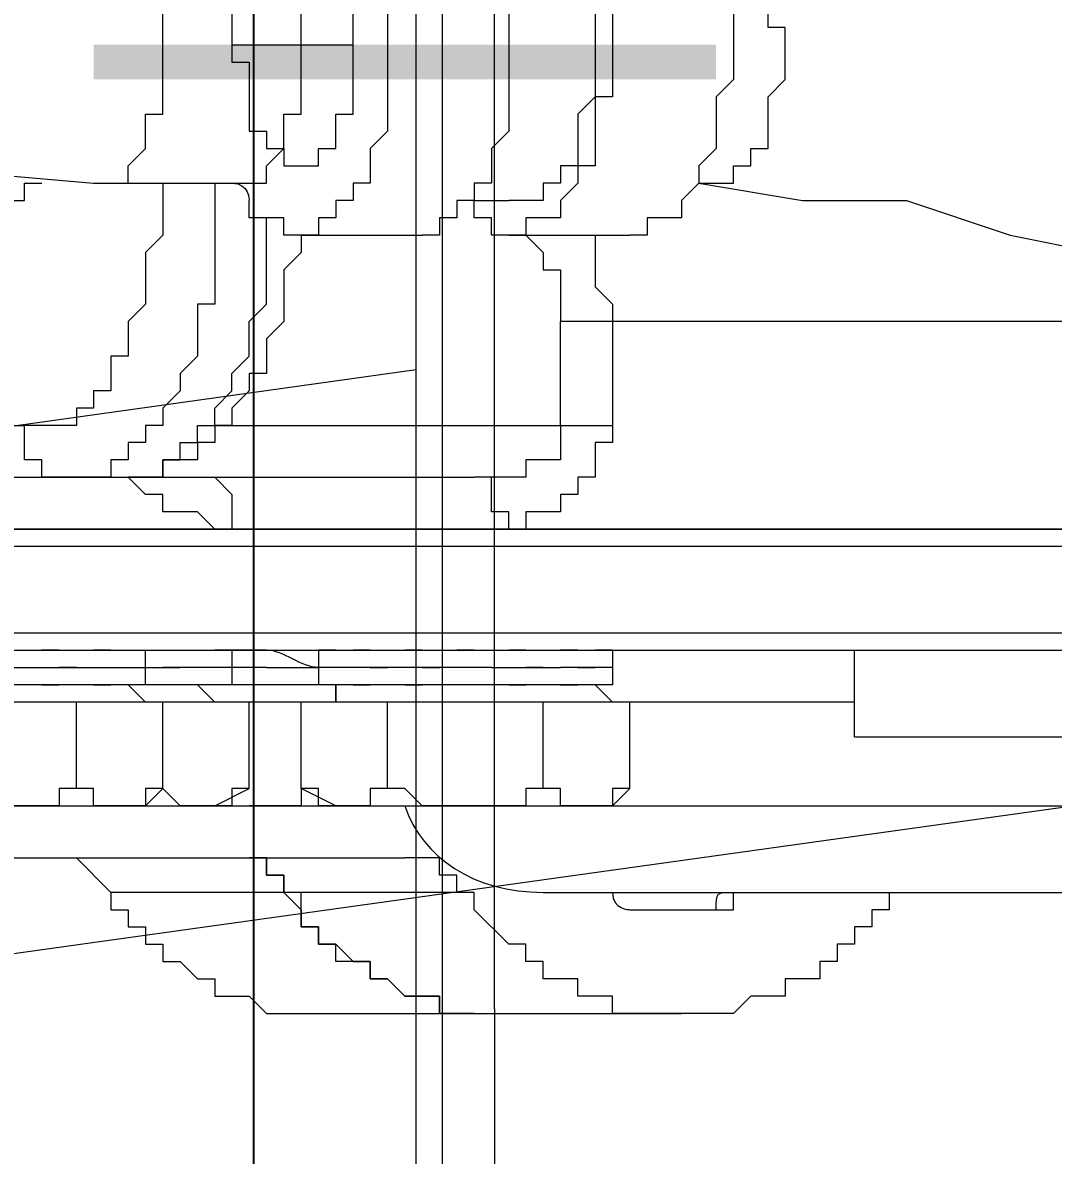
# Model space of a CAD drawing. Header units: millimetres. Extents: x 25083 to 52777, y 24772 to 45779.
# Drawn here: x 38593.67 to 38615.8, y 33515.33 to 33539.65 of the extents above; entities that cross this region are included whole.
import ezdxf

# ---------------------------------------------------------------- set-up
doc = ezdxf.new("R2010")
doc.units = ezdxf.units.MM
doc.layers.add('小车', color=7, linetype='Continuous')
doc.styles.get("Standard").update_dxf_attribs({"font": ''})
doc.styles.get('Standard').set_extended_font_data('SimSun')
doc.dimstyles.new('15', dxfattribs={"dimtxt": 15, "dimasz": 10, "dimexe": 2, "dimexo": 1, "dimgap": 1, "dimtad": 1, "dimdsep": 46, "dimtxsty": 'Standard', "dimcen": 2.5, "dimadec": 0, "dimazin": 0, "dimtfac": 1, "dimtmove": 2, "dimatfit": 3, "dimfxl": 1, "dimtolj": 1, "dimarcsym": 0})
doc.dimstyles.new('ISO-25', dxfattribs={"dimtxt": 2.5, "dimasz": 2.5, "dimexe": 1.25, "dimexo": 0.625, "dimtad": 1, "dimtxsty": 'Standard', "dimcen": 2.5, "dimadec": 0, "dimazin": 0, "dimtfac": 1, "dimtmove": 0, "dimatfit": 3, "dimfxl": 1, "dimarcsym": 0})

# ---------------------------------------------------------------- blocks, each defined once
blk = doc.blocks.new('*D925')
at = {"color": 0, "lineweight": -2}
for p, q in [((29677.862, 34881.662), (29677.862, 32448.293)), ((40733.017, 34757.645), (40733.017, 32448.293)), ((29680.362, 32449.543), (40730.517, 32449.543))]:
    blk.add_line(p, q, dxfattribs=at)
at = {"color": 0}
for points in [[(29680.362, 32449.96), (29680.362, 32449.127), (29677.862, 32449.543)], [(40730.517, 32449.127), (40730.517, 32449.96), (40733.017, 32449.543)]]:
    blk.add_solid(points, dxfattribs=at)
at = {"layer": 'DEFPOINTS', "color": 0}
for p in [(29677.862, 34882.287), (40733.017, 34758.27), (40733.017, 32449.543)]:
    blk.add_point(p, dxfattribs=at)
at = {"color": 0, "insert": (35205.439, 32451.628), "char_height": 2.5, "attachment_point": 5}
blk.add_mtext('11055,15', dxfattribs=at)
blk = doc.blocks.new('zw$D2F4')
h = blk.add_hatch(color=7)
h.dxf.hatch_style = 2
h.paths.add_polyline_path([(359.847, 892.747), (359.847, 895.718), (359.104, 895.718), (359.104, 892.747)])
h = blk.add_hatch(color=7)
h.dxf.hatch_style = 2
h.paths.add_polyline_path([(359.847, 885.32), (359.847, 892.747), (359.104, 892.747), (359.104, 885.32)])
h = blk.add_hatch(color=7)
h.dxf.hatch_style = 2
h.paths.add_polyline_path([(359.847, 882.349), (359.847, 885.32), (359.104, 885.32), (359.104, 883.092), (359.104, 882.349)])
at = {"color": 7, "lineweight": 5}
for points in [[(350.563, 955.507), (350.563, 887.548)], [(360.218, 927.283), (359.847, 920.599), (358.733, 912.8), (357.619, 904.259), (356.876, 895.718)], [(349.449, 817.361), (349.449, 915.771)], [(347.221, 915.029), (347.221, 817.733)], [(349.077, 817.733), (349.077, 915.029)], [(346.849, 914.657), (346.849, 818.104)], [(349.449, 914.657), (349.449, 818.104)], [(351.677, 913.172), (351.677, 897.203)], [(345.735, 884.206), (345.735, 901.288)], [(346.107, 884.577), (346.107, 900.917)], [(343.507, 900.546), (343.507, 884.577)], [(346.478, 897.946), (346.478, 897.203)], [(346.478, 897.946), (346.478, 897.203)], [(356.505, 897.946), (356.505, 897.203), (356.876, 897.203), (356.876, 896.832)], [(342.393, 897.575), (342.393, 889.033)], [(343.878, 896.089), (343.878, 896.461), (343.507, 896.461), (343.507, 897.575)], [(350.563, 896.461), (350.563, 896.832), (350.934, 896.832), (350.934, 897.203), (351.306, 897.203), (351.677, 897.203)], [(356.876, 894.232), (355.762, 894.232), (355.391, 894.604), (354.276, 894.604), (353.905, 894.975), (353.162, 894.975), (353.162, 895.347), (352.42, 895.347), (352.42, 895.718), (352.048, 895.718), (352.048, 896.089), (351.677, 896.089), (351.677, 897.203)], [(346.107, 896.832), (346.107, 896.461)], [(346.849, 896.832), (346.849, 896.461)], [(342.393, 896.461), (342.393, 896.089), (341.65, 895.347)], [(346.478, 896.089), (346.478, 896.461)], [(350.934, 895.347), (350.563, 895.347), (350.563, 896.461)], [(343.507, 894.975), (343.507, 895.718), (343.878, 895.718), (343.878, 896.089)], [(343.878, 896.089), (345.735, 896.089)], [(346.478, 895.718), (346.478, 895.347)], [(346.478, 895.718), (346.478, 895.347)], [(356.876, 895.718), (356.876, 892.747)], [(356.876, 895.718), (356.876, 894.975), (357.247, 894.975), (357.619, 894.604), (358.361, 894.604), (358.361, 894.232), (359.476, 894.232)], [(341.65, 895.347), (341.279, 895.347), (341.279, 894.975), (340.908, 894.975), (340.908, 894.604), (340.536, 894.604), (340.536, 894.232), (340.165, 894.232), (340.165, 893.861), (339.793, 893.49), (339.793, 893.118), (339.422, 893.118), (339.422, 892.376), (339.051, 892.004), (339.051, 890.89)], [(341.65, 887.919), (341.65, 895.347)], [(346.478, 895.347), (346.478, 894.975)], [(351.306, 894.604), (351.306, 894.975), (350.934, 894.975), (350.934, 895.347)], [(359.476, 894.232), (360.59, 894.232), (360.961, 894.604), (361.704, 894.604), (361.704, 894.975), (362.075, 894.975), (362.075, 895.347)], [(343.507, 894.604), (343.507, 894.975)], [(346.107, 894.975), (345.735, 894.604)], [(346.478, 894.975), (346.478, 894.604)], [(349.449, 892.747), (349.449, 893.118), (349.82, 893.49), (349.82, 894.232), (350.192, 894.232), (350.192, 894.604), (350.563, 894.975)], [(355.762, 891.262), (355.391, 891.262), (355.019, 891.633), (353.905, 891.633), (353.534, 892.004), (352.791, 892.004), (352.791, 892.376), (352.42, 892.376), (352.048, 892.747), (351.677, 892.747), (351.677, 893.118), (351.306, 893.118), (351.306, 893.49), (350.934, 893.49), (350.934, 894.232), (350.563, 894.232), (350.563, 894.975)], [(350.563, 894.975), (350.563, 894.232), (350.934, 894.232), (350.934, 893.861), (351.306, 893.861), (351.306, 893.49), (351.677, 893.49), (351.677, 893.118), (352.048, 893.118), (352.42, 892.747), (352.791, 892.747), (353.162, 892.376), (353.905, 892.376), (354.276, 892.004), (356.133, 892.004)], [(343.507, 894.604), (343.878, 894.232)], [(343.878, 894.232), (343.878, 894.604), (343.507, 894.604)], [(346.107, 894.604), (346.478, 894.604)], [(346.478, 894.604), (346.849, 894.604)], [(356.876, 893.118), (354.276, 893.118), (354.276, 893.49), (353.162, 893.49), (352.791, 893.861), (352.42, 893.861), (352.048, 894.232), (351.677, 894.232), (351.677, 894.604), (351.306, 894.604)], [(343.507, 893.49), (343.507, 893.861), (343.878, 894.232)], [(343.878, 894.232), (345.735, 894.232)], [(346.478, 893.861), (346.478, 894.232)], [(346.478, 893.49), (346.478, 893.861)], [(346.478, 893.49), (346.478, 893.861)], [(343.507, 893.118), (343.507, 893.49)], [(346.107, 893.49), (345.735, 893.118)], [(346.478, 893.118), (346.478, 893.49)], [(346.478, 893.118), (346.478, 893.49)], [(343.507, 893.118), (343.878, 892.376)], [(343.878, 892.376), (343.878, 892.747), (343.507, 892.747), (343.507, 893.118)], [(346.107, 892.747), (346.107, 893.118)], [(346.478, 892.747), (346.478, 893.118)], [(346.478, 892.747), (346.478, 893.118)], [(346.478, 892.747), (346.478, 893.118)], [(346.849, 892.747), (346.849, 893.118)], [(350.563, 893.118), (350.192, 892.747), (349.82, 892.747), (349.449, 892.747)], [(351.677, 893.118), (351.677, 884.577)], [(342.393, 892.747), (342.393, 892.004), (342.022, 892.004), (342.022, 891.633), (341.65, 891.633)], [(346.107, 892.376), (346.107, 892.747)], [(346.478, 892.747), (346.107, 892.747)], [(346.478, 892.004), (346.478, 892.747)], [(346.478, 892.004), (346.478, 892.747)], [(346.849, 892.747), (346.478, 892.747)], [(346.849, 892.376), (346.849, 892.747)], [(356.876, 892.747), (356.876, 892.004), (357.247, 892.004), (357.619, 891.633), (358.361, 891.633), (358.361, 891.262), (359.476, 891.262)], [(359.847, 892.747), (359.476, 892.747), (359.476, 892.376), (357.99, 892.376), (357.99, 892.004), (357.619, 892.004), (357.619, 891.633), (357.247, 891.633), (357.247, 891.262)], [(359.476, 891.262), (360.59, 891.262), (360.59, 891.633), (361.332, 891.633), (361.704, 892.004), (362.075, 892.004), (362.075, 892.747)], [(359.847, 892.747), (359.847, 890.148)], [(362.446, 892.747), (359.847, 892.747)], [(342.022, 892.004), (342.393, 892.004), (342.393, 892.376)], [(343.878, 890.89), (343.878, 891.262), (343.507, 891.262), (343.507, 892.376)], [(343.878, 892.376), (345.735, 892.376)], [(346.107, 892.004), (346.107, 892.376)], [(346.849, 892.004), (346.849, 892.376)], [(355.762, 891.262), (355.762, 891.633), (356.133, 891.633), (356.133, 892.376), (356.505, 892.376)], [(341.65, 891.633), (342.022, 891.633), (342.022, 892.004)], [(341.65, 891.633), (341.279, 891.262), (340.908, 891.262), (340.908, 890.89), (340.536, 890.89), (340.536, 890.519), (340.165, 890.148), (340.165, 889.776), (339.793, 889.776), (339.793, 889.405), (339.422, 889.033), (339.422, 888.662), (339.422, 888.291), (339.051, 888.291), (339.051, 886.805)], [(340.536, 890.519), (340.536, 890.89), (340.908, 890.89), (340.908, 891.262), (341.65, 891.262), (341.65, 891.633)], [(343.507, 890.519), (343.878, 891.262)], [(343.507, 890.148), (343.507, 890.89), (343.878, 890.89), (343.878, 891.262)], [(343.878, 891.262), (345.735, 891.262)], [(355.762, 891.262), (355.762, 888.662)], [(363.932, 891.262), (363.932, 890.89), (363.56, 890.89), (363.56, 890.519), (363.189, 890.148), (362.818, 890.148), (362.818, 889.776), (361.704, 889.776), (361.704, 889.405), (357.99, 889.405), (357.619, 889.776), (356.876, 889.776), (356.876, 890.148), (356.505, 890.148), (356.505, 890.519), (356.133, 890.519), (356.133, 890.89), (355.762, 890.89), (355.762, 891.262)], [(357.247, 891.262), (357.247, 890.89), (357.619, 890.89), (357.619, 890.519), (358.361, 890.519), (358.361, 890.148), (358.733, 890.148), (361.332, 890.148), (361.332, 890.519), (362.075, 890.519), (362.075, 890.89), (362.446, 890.89), (362.446, 891.262)], [(339.051, 890.89), (339.051, 883.092)], [(346.478, 890.89), (346.107, 890.89)], [(346.107, 890.519), (346.107, 890.89)], [(346.849, 890.89), (346.478, 890.89)], [(346.478, 890.519), (346.478, 890.89)], [(346.478, 890.519), (346.478, 890.89)], [(346.849, 890.519), (346.849, 890.89)], [(339.422, 889.033), (339.793, 889.405), (339.793, 889.776), (340.165, 889.776), (340.165, 890.519), (340.536, 890.519)], [(346.107, 890.519), (345.735, 890.519)], [(346.478, 890.148), (346.478, 890.519)], [(346.478, 890.148), (346.478, 890.519)], [(343.878, 889.405), (343.878, 889.776), (343.507, 889.776), (343.507, 890.148)], [(346.478, 889.776), (346.478, 890.148)], [(346.478, 889.776), (346.478, 890.148)], [(346.478, 889.776), (346.478, 889.405)], [(343.507, 887.548), (343.507, 888.662), (343.878, 889.033), (343.878, 889.405)], [(343.878, 889.405), (345.735, 889.405)], [(346.478, 889.033), (346.478, 889.405)], [(339.051, 887.919), (339.051, 888.291), (339.422, 888.291), (339.422, 889.033)], [(341.65, 887.919), (342.022, 887.919), (342.022, 888.291), (342.393, 888.291), (342.393, 889.033)], [(343.507, 889.033), (343.507, 843.728)], [(346.478, 888.662), (346.478, 888.291)], [(363.932, 888.662), (363.932, 888.291), (363.56, 888.291), (363.56, 887.919), (363.189, 887.548), (362.818, 887.548), (362.818, 887.177), (362.075, 887.177), (361.704, 886.805), (357.99, 886.805), (357.619, 887.177), (356.876, 887.177), (356.876, 887.548), (356.505, 887.548), (356.505, 887.919), (356.133, 887.919), (356.133, 888.291), (355.762, 888.291), (355.762, 888.662)], [(339.051, 887.548), (339.051, 887.919)], [(339.051, 887.548), (339.051, 887.919)], [(339.051, 883.092), (339.051, 884.577), (339.422, 884.577), (339.422, 885.32), (339.793, 885.32), (339.793, 886.063), (340.165, 886.063), (340.165, 886.434), (340.536, 886.434), (340.536, 886.805), (341.279, 887.548), (341.65, 887.548), (341.65, 887.919)], [(346.107, 887.548), (346.107, 887.919)], [(346.478, 887.177), (346.478, 887.919)], [(346.478, 887.177), (346.478, 887.919)], [(346.849, 887.548), (346.849, 887.919)], [(343.878, 886.063), (343.878, 886.434), (343.507, 886.434), (343.507, 887.548)], [(349.449, 886.805), (349.82, 886.805), (349.82, 887.177), (350.563, 887.177), (350.563, 887.548)], [(351.677, 885.691), (350.934, 885.691), (350.934, 886.434), (350.563, 886.434), (350.563, 887.548)], [(355.762, 886.805), (355.762, 887.177), (356.133, 887.177), (356.133, 887.548), (356.505, 887.548)], [(356.505, 887.548), (356.505, 886.805)], [(346.107, 886.434), (346.107, 886.805)], [(346.849, 886.434), (346.849, 886.805)], [(351.677, 884.577), (351.306, 884.577), (351.306, 884.948), (350.563, 884.948), (350.563, 885.32), (350.192, 885.32), (350.192, 885.691), (349.82, 885.691), (349.82, 886.434), (349.449, 886.434), (349.449, 886.805)], [(355.762, 886.805), (355.762, 884.206)], [(356.505, 885.691), (356.133, 885.691), (356.133, 886.434), (355.762, 886.434), (355.762, 886.805)], [(357.247, 885.691), (356.876, 885.691), (356.876, 886.063), (356.505, 886.063), (356.505, 886.805)], [(346.478, 886.063), (346.478, 886.434)], [(355.762, 886.434), (355.391, 886.063), (355.019, 886.063), (355.019, 885.691), (354.276, 885.691), (353.905, 885.691)], [(341.65, 886.063), (341.65, 846.699)], [(343.507, 884.948), (343.507, 885.691), (343.878, 885.691), (343.878, 886.063)], [(343.878, 886.063), (345.735, 886.063)], [(346.478, 885.32), (346.478, 885.691)], [(346.478, 885.32), (346.478, 885.691)], [(351.677, 885.691), (353.905, 885.691)], [(353.905, 873.436), (353.905, 885.691)], [(356.876, 885.32), (356.505, 885.691)], [(362.075, 885.32), (361.332, 885.32), (361.332, 884.948), (358.733, 884.948), (358.361, 885.32), (357.247, 885.32), (357.247, 885.691)], [(346.478, 884.948), (346.478, 885.32)], [(355.762, 885.32), (355.762, 884.948), (354.648, 884.948), (354.276, 884.577), (353.905, 884.577)], [(362.446, 884.948), (360.961, 884.948), (360.961, 884.577), (358.733, 884.577), (358.733, 884.948), (358.361, 884.948), (357.99, 884.948), (357.247, 884.948), (357.247, 885.32), (356.876, 885.32)], [(343.507, 884.577), (343.507, 884.948)], [(345.735, 879.378), (345.735, 884.948)], [(346.107, 884.948), (345.735, 884.577)], [(346.107, 884.577), (346.107, 884.948)], [(346.478, 884.577), (346.478, 884.948)], [(346.478, 884.577), (346.478, 884.948)], [(346.849, 884.577), (346.849, 884.948)], [(343.507, 884.577), (343.878, 884.206)], [(343.878, 884.206), (343.878, 884.577), (343.507, 884.577)], [(346.478, 884.577), (346.107, 884.577)], [(346.849, 884.577), (346.478, 884.577)], [(353.905, 884.577), (351.677, 884.577)], [(341.279, 884.206), (341.279, 883.092)], [(343.878, 884.206), (345.735, 884.206)], [(356.505, 883.092), (356.133, 883.092), (356.133, 883.834), (355.762, 883.834), (355.762, 884.206)], [(341.65, 883.834), (341.65, 883.463)], [(341.65, 878.635), (341.279, 878.635), (341.279, 879.007), (340.908, 879.007), (340.908, 879.378), (340.536, 879.378), (340.536, 879.749), (340.165, 879.749), (340.165, 880.121), (339.793, 880.121), (339.793, 880.864), (339.422, 880.864), (339.422, 881.235), (339.422, 881.606), (339.051, 881.978), (339.051, 883.092)], [(341.279, 883.092), (341.279, 881.978), (341.65, 881.978)], [(357.247, 882.72), (356.876, 882.72), (356.505, 883.092)], [(356.876, 882.72), (356.505, 880.492), (356.505, 878.264), (355.762, 876.036), (355.391, 874.179), (354.648, 871.951), (353.905, 869.351), (353.534, 866.381), (353.534, 863.41)], [(356.876, 882.72), (356.876, 881.978), (357.247, 881.978), (357.247, 881.606), (357.619, 881.606), (357.619, 881.235), (358.733, 881.235), (359.104, 880.864), (359.476, 880.864)], [(362.075, 882.349), (360.961, 882.349), (360.59, 881.978), (359.104, 881.978), (358.733, 882.349), (357.99, 882.349), (357.619, 882.349), (357.247, 882.72)], [(359.476, 880.864), (360.218, 880.864), (360.218, 881.235), (361.332, 881.235), (361.332, 881.606), (361.704, 881.606), (361.704, 881.978), (362.075, 881.978), (362.075, 882.349)], [(344.993, 879.378), (344.993, 874.179)], [(344.993, 879.378), (346.849, 879.378)]]:
    blk.add_lwpolyline(points, dxfattribs=at)
for points in [[(346.478, 897.203), (346.478, 897.203), (346.478, 897.203), (346.478, 896.832)], [(346.478, 897.203), (346.478, 897.203), (346.478, 896.832), (346.478, 896.832)], [(346.107, 896.832), (346.107, 896.461), (346.107, 896.461), (346.107, 896.461)], [(346.478, 896.832), (346.478, 896.832), (346.478, 896.832), (346.478, 896.832)], [(346.478, 896.832), (346.478, 896.832), (346.478, 896.832), (346.478, 896.832)], [(346.478, 896.832), (346.478, 896.832), (346.478, 896.461), (346.478, 896.461)], [(346.478, 896.832), (346.478, 896.461), (346.478, 896.461), (346.478, 896.089)], [(346.849, 896.461), (346.849, 896.461), (346.849, 896.461), (346.849, 896.832)], [(346.107, 896.089), (346.107, 896.461), (346.107, 896.461), (346.107, 896.461)], [(346.478, 896.461), (346.478, 896.461), (346.478, 896.461), (346.478, 896.089)], [(346.849, 896.461), (346.849, 896.461), (346.849, 896.461), (346.849, 896.089)], [(346.478, 896.089), (346.478, 896.089), (346.478, 895.718), (346.478, 895.718)], [(346.478, 896.089), (346.478, 896.089), (346.478, 895.718), (346.478, 895.718)], [(346.478, 896.089), (346.478, 896.089), (346.478, 896.089), (346.478, 896.089)], [(346.107, 895.718), (346.107, 895.347), (346.107, 895.347), (346.107, 895.347)], [(346.478, 895.718), (346.478, 895.718), (346.478, 895.718), (346.478, 895.718)], [(346.478, 895.718), (346.478, 895.718), (346.478, 895.718), (346.478, 895.718)], [(346.849, 895.347), (346.849, 895.347), (346.849, 895.347), (346.849, 895.718)], [(346.107, 895.347), (346.107, 895.347), (346.107, 895.347), (346.107, 895.347)], [(346.478, 895.347), (346.478, 895.347), (346.478, 894.975), (346.478, 894.975)], [(346.478, 895.347), (346.478, 895.347), (346.478, 895.347), (346.478, 895.347)], [(346.849, 895.347), (346.849, 895.347), (346.849, 895.347), (346.849, 895.347)], [(346.478, 894.975), (346.478, 894.975), (346.478, 894.975), (346.478, 894.975)], [(346.478, 894.975), (346.478, 894.975), (346.478, 894.975), (346.478, 894.975)], [(346.478, 894.975), (346.478, 894.975), (346.478, 894.975), (346.478, 894.975)], [(346.478, 894.975), (346.478, 894.975), (346.478, 894.975), (346.478, 894.604)], [(346.478, 894.604), (346.478, 894.604), (346.478, 894.604), (346.478, 894.604)], [(346.478, 894.604), (346.478, 894.604), (346.478, 894.604), (346.478, 894.604)], [(346.478, 894.604), (346.478, 894.604), (346.478, 894.604), (346.478, 894.604)], [(346.478, 894.604), (346.478, 894.604), (346.478, 894.604), (346.478, 894.604)], [(346.478, 894.604), (346.478, 894.604), (346.478, 894.604), (346.478, 894.604)], [(346.478, 894.604), (346.478, 894.604), (346.478, 894.604), (346.478, 894.604)], [(346.478, 894.604), (346.478, 894.604), (346.478, 894.604), (346.478, 894.604)], [(346.478, 894.604), (346.478, 894.604), (346.478, 894.604), (346.478, 894.604)], [(346.478, 894.604), (346.478, 894.604), (346.478, 894.604), (346.478, 894.604)], [(346.478, 894.604), (346.478, 894.604), (346.478, 894.604), (346.478, 894.604)], [(346.478, 894.604), (346.478, 894.232), (346.478, 894.232), (346.478, 893.861)], [(346.478, 894.604), (346.478, 894.232), (346.478, 894.232), (346.478, 893.861)], [(343.878, 894.232), (343.878, 894.232), (343.878, 894.232), (343.878, 894.232)], [(346.107, 893.861), (346.107, 893.861), (346.107, 893.861), (346.107, 893.861)], [(346.107, 893.49), (346.107, 893.49), (346.107, 893.49), (346.107, 893.861)], [(346.478, 893.861), (346.478, 893.861), (346.478, 893.861), (346.478, 893.861)], [(346.478, 893.861), (346.478, 893.861), (346.478, 893.861), (346.478, 893.861)], [(346.849, 893.861), (346.849, 893.49), (346.849, 893.49), (346.849, 893.49)], [(346.849, 893.861), (346.849, 893.861), (346.849, 893.861), (346.849, 893.861)], [(346.478, 893.49), (346.478, 893.49), (346.478, 893.49), (346.478, 893.49)], [(346.478, 893.49), (346.478, 893.49), (346.478, 893.49), (346.478, 893.49)], [(343.507, 893.118), (343.507, 892.747), (343.507, 892.747), (343.507, 892.376)], [(346.478, 893.118), (346.478, 893.118), (346.478, 893.118), (346.478, 893.118)], [(346.478, 893.118), (346.478, 893.118), (346.478, 893.118), (346.478, 893.118)], [(346.478, 893.118), (346.478, 893.118), (346.478, 893.118), (346.478, 893.118)], [(346.478, 893.118), (346.478, 893.118), (346.478, 893.118), (346.478, 893.118)], [(346.478, 892.747), (346.478, 892.747), (346.478, 892.747), (346.478, 892.747)], [(346.478, 892.747), (346.478, 892.747), (346.478, 892.747), (346.478, 892.747)], [(346.478, 892.747), (346.478, 892.747), (346.478, 892.747), (346.478, 892.747)], [(346.478, 892.747), (346.478, 892.747), (346.478, 892.747), (346.478, 892.747)], [(346.478, 892.747), (346.478, 892.747), (346.478, 892.747), (346.478, 892.747)], [(346.478, 892.747), (346.478, 892.747), (346.478, 892.747), (346.478, 892.747)], [(346.478, 892.747), (346.478, 892.747), (346.478, 892.747), (346.478, 892.747)], [(346.478, 892.747), (346.478, 892.747), (346.478, 892.747), (346.478, 892.747)], [(346.478, 892.747), (346.478, 892.747), (346.478, 892.747), (346.478, 892.747)], [(356.876, 892.747), (356.876, 892.376), (356.505, 892.376), (356.505, 892.376)], [(342.393, 892.376), (342.393, 892.376), (342.393, 892.376), (342.393, 892.376)], [(342.022, 892.004), (342.022, 892.004), (342.022, 892.004), (342.022, 892.004)], [(346.478, 890.89), (346.478, 891.262), (346.849, 891.633), (346.849, 892.004)], [(346.478, 892.004), (346.478, 892.004), (346.478, 892.004), (346.478, 891.633)], [(346.478, 892.004), (346.478, 892.004), (346.478, 891.633), (346.478, 891.633)], [(346.478, 891.633), (346.478, 891.633), (346.478, 891.633), (346.478, 891.633)], [(346.478, 891.633), (346.478, 891.262), (346.478, 891.262), (346.478, 891.262)], [(346.478, 891.633), (346.478, 891.262), (346.478, 891.262), (346.478, 890.89)], [(346.478, 891.633), (346.478, 891.633), (346.478, 891.633), (346.478, 891.633)], [(346.107, 891.262), (346.107, 891.262), (346.107, 891.262), (346.107, 891.262)], [(346.107, 890.89), (346.107, 890.89), (346.107, 891.262), (346.107, 891.262)], [(346.478, 891.262), (346.478, 891.262), (346.478, 891.262), (346.478, 890.89)], [(346.478, 890.89), (346.478, 890.89), (346.478, 890.89), (346.478, 890.89)], [(346.478, 890.89), (346.478, 890.89), (346.478, 890.89), (346.478, 890.89)], [(346.478, 890.89), (346.478, 890.89), (346.478, 890.89), (346.478, 890.89)], [(346.478, 890.89), (346.478, 890.89), (346.478, 890.89), (346.478, 890.89)], [(346.478, 890.89), (346.478, 890.89), (346.478, 890.89), (346.478, 890.89)], [(346.478, 890.89), (346.478, 890.89), (346.478, 890.89), (346.478, 890.89)], [(346.478, 890.89), (346.478, 890.89), (346.478, 890.89), (346.478, 890.89)], [(346.478, 890.89), (346.478, 890.89), (346.478, 890.89), (346.478, 890.89)], [(346.478, 890.89), (346.478, 890.89), (346.478, 890.89), (346.478, 890.89)], [(346.478, 890.89), (346.478, 890.89), (346.478, 890.89), (346.478, 890.89)], [(345.735, 890.519), (346.107, 890.519), (346.107, 890.519), (346.107, 890.519)], [(346.478, 890.519), (346.478, 890.519), (346.478, 890.519), (346.478, 890.519)], [(346.478, 890.519), (346.478, 890.519), (346.478, 890.519), (346.478, 890.519)], [(346.478, 890.519), (346.478, 890.519), (346.478, 890.519), (346.478, 890.519)], [(346.478, 890.519), (346.478, 890.519), (346.478, 890.519), (346.478, 890.519)], [(346.107, 890.148), (346.107, 889.776), (346.107, 889.776), (346.107, 889.776)], [(346.107, 890.148), (346.107, 890.148), (346.107, 890.148), (346.107, 890.148)], [(346.107, 890.148), (346.107, 890.148), (346.107, 890.148), (346.107, 890.148)], [(346.478, 890.148), (346.478, 890.148), (346.478, 890.148), (346.478, 890.148)], [(346.478, 890.148), (346.478, 890.148), (346.478, 890.148), (346.478, 890.148)], [(346.849, 890.148), (346.849, 890.148), (346.849, 890.148), (346.849, 890.148)], [(346.849, 889.776), (346.849, 889.776), (346.849, 889.776), (346.849, 890.148)], [(346.478, 889.033), (346.478, 889.405), (346.478, 889.405), (346.478, 889.776)], [(346.478, 889.405), (346.478, 889.405), (346.478, 889.405), (346.478, 889.776)], [(346.478, 889.776), (346.478, 889.776), (346.478, 889.776), (346.478, 889.776)], [(346.478, 889.776), (346.478, 889.776), (346.478, 889.776), (346.478, 889.776)], [(343.507, 889.033), (342.393, 888.662), (341.65, 887.548), (341.65, 886.063)], [(346.107, 889.033), (346.107, 888.662), (346.107, 888.662), (346.107, 888.662)], [(346.107, 889.033), (346.107, 889.033), (346.107, 889.033), (346.107, 889.033)], [(346.478, 888.662), (346.478, 888.662), (346.478, 889.033), (346.478, 889.033)], [(346.478, 888.662), (346.478, 889.033), (346.478, 889.033), (346.478, 889.033)], [(346.478, 889.033), (346.478, 889.033), (346.478, 889.033), (346.478, 889.033)], [(346.849, 889.033), (346.849, 889.033), (346.849, 889.033), (346.849, 889.033)], [(346.849, 888.662), (346.849, 888.662), (346.849, 888.662), (346.849, 889.033)], [(346.478, 887.919), (346.478, 888.291), (346.478, 888.291), (346.478, 888.662)], [(346.478, 888.291), (346.478, 888.662), (346.478, 888.662), (346.478, 888.662)], [(346.478, 888.662), (346.478, 888.662), (346.478, 888.662), (346.478, 888.662)], [(346.478, 888.662), (346.478, 888.662), (346.478, 888.662), (346.478, 888.662)], [(346.478, 887.919), (346.478, 888.291), (346.478, 888.291), (346.478, 888.291)], [(356.505, 887.548), (356.505, 887.548), (356.505, 887.548), (356.505, 887.919)], [(339.051, 887.548), (339.051, 887.548), (339.051, 887.177), (339.051, 886.805)], [(346.478, 887.177), (346.478, 887.177), (346.478, 887.177), (346.478, 886.805)], [(346.478, 887.177), (346.478, 887.177), (346.478, 886.805), (346.478, 886.805)], [(346.107, 886.805), (346.107, 886.434), (346.107, 886.434), (346.107, 886.434)], [(346.478, 886.805), (346.478, 886.805), (346.478, 886.805), (346.478, 886.805)], [(346.478, 886.805), (346.478, 886.805), (346.478, 886.434), (346.478, 886.434)], [(346.478, 886.805), (346.478, 886.434), (346.478, 886.434), (346.478, 886.063)], [(346.478, 886.805), (346.478, 886.805), (346.478, 886.805), (346.478, 886.805)], [(346.849, 886.434), (346.849, 886.434), (346.849, 886.434), (346.849, 886.805)], [(346.107, 886.063), (346.107, 886.434), (346.107, 886.434), (346.107, 886.434)], [(346.478, 886.434), (346.478, 886.434), (346.478, 886.434), (346.478, 886.063)], [(346.849, 886.434), (346.849, 886.434), (346.849, 886.434), (346.849, 886.063)], [(346.478, 886.063), (346.478, 886.063), (346.478, 886.063), (346.478, 886.063)], [(346.478, 886.063), (346.478, 886.063), (346.478, 885.691), (346.478, 885.691)], [(346.478, 886.063), (346.478, 886.063), (346.478, 885.691), (346.478, 885.691)], [(346.107, 885.691), (346.107, 885.32), (346.107, 885.32), (346.107, 885.32)], [(346.478, 885.691), (346.478, 885.691), (346.478, 885.691), (346.478, 885.691)], [(346.478, 885.691), (346.478, 885.691), (346.478, 885.691), (346.478, 885.691)], [(346.849, 885.32), (346.849, 885.32), (346.849, 885.32), (346.849, 885.691)], [(346.107, 885.32), (346.107, 885.32), (346.107, 885.32), (346.107, 885.32)], [(346.478, 885.32), (346.478, 885.32), (346.478, 885.32), (346.478, 885.32)], [(346.478, 885.32), (346.478, 885.32), (346.478, 885.32), (346.478, 884.948)], [(346.849, 885.32), (346.849, 885.32), (346.849, 885.32), (346.849, 885.32)], [(341.65, 884.948), (341.65, 884.948), (341.65, 884.948), (341.65, 884.948)], [(341.65, 884.948), (341.65, 884.948), (341.65, 884.577), (341.65, 884.577)], [(341.65, 884.948), (341.65, 884.948), (341.65, 884.948), (341.65, 884.948)], [(341.65, 884.948), (341.65, 884.577), (341.65, 884.577), (341.65, 884.577)], [(346.478, 884.948), (346.478, 884.948), (346.478, 884.948), (346.478, 884.948)], [(346.478, 884.948), (346.478, 884.948), (346.478, 884.948), (346.478, 884.948)], [(346.478, 884.948), (346.478, 884.948), (346.478, 884.948), (346.478, 884.948)], [(346.478, 884.948), (346.478, 884.948), (346.478, 884.948), (346.478, 884.948)], [(341.65, 884.577), (341.279, 884.577), (341.279, 884.206), (341.279, 884.206)], [(341.65, 884.577), (341.65, 884.577), (341.65, 884.577), (341.65, 884.577)], [(341.65, 884.577), (341.65, 884.577), (341.65, 884.577), (341.65, 884.206)], [(341.65, 884.577), (341.65, 884.577), (341.65, 884.577), (341.65, 884.577)], [(341.65, 884.577), (341.65, 884.577), (341.65, 884.577), (341.65, 884.577)], [(341.65, 884.577), (341.65, 884.577), (341.65, 884.577), (341.65, 884.206)], [(341.65, 884.577), (341.65, 884.577), (341.65, 884.577), (341.65, 884.206)], [(341.65, 884.577), (341.65, 884.577), (341.65, 884.577), (341.65, 884.206)], [(341.65, 884.577), (341.65, 884.577), (341.65, 884.577), (341.65, 884.577)], [(341.65, 884.577), (341.65, 884.577), (341.65, 884.577), (341.65, 884.577)], [(341.65, 884.577), (341.65, 884.206), (341.65, 884.206), (341.65, 883.834)], [(346.478, 884.577), (346.478, 884.577), (346.478, 884.577), (346.478, 884.577)], [(346.478, 884.577), (346.478, 884.577), (346.478, 884.577), (346.478, 884.577)], [(346.478, 884.577), (346.478, 884.577), (346.478, 884.577), (346.478, 884.577)], [(346.478, 884.577), (346.478, 884.577), (346.478, 884.577), (346.478, 884.577)], [(346.478, 884.577), (346.478, 884.577), (346.478, 884.577), (346.478, 884.577)], [(346.478, 884.577), (346.478, 884.577), (346.478, 884.577), (346.478, 884.577)], [(346.478, 884.577), (346.478, 884.577), (346.478, 884.577), (346.478, 884.577)], [(346.478, 884.577), (346.478, 884.577), (346.478, 884.577), (346.478, 884.577)], [(341.65, 884.206), (341.65, 884.206), (341.65, 884.206), (341.65, 884.206)], [(341.65, 884.206), (341.65, 884.206), (341.65, 884.206), (341.65, 884.206)], [(341.65, 884.206), (341.65, 884.206), (341.65, 883.834), (341.65, 883.834)], [(341.65, 884.206), (341.65, 884.206), (341.65, 884.206), (341.65, 883.834)], [(341.65, 884.206), (341.65, 884.206), (341.65, 884.206), (341.65, 884.206)], [(341.65, 884.206), (341.65, 884.206), (341.65, 883.834), (341.65, 883.834)], [(341.65, 883.834), (341.65, 883.834), (341.65, 883.834), (341.65, 883.834)], [(341.65, 883.834), (341.65, 883.834), (341.65, 883.834), (341.65, 883.834)], [(341.65, 883.834), (341.65, 883.834), (341.65, 883.834), (341.65, 883.463)], [(341.65, 883.834), (341.65, 883.834), (341.65, 883.834), (341.65, 883.834)], [(341.65, 883.834), (341.65, 883.834), (341.65, 883.834), (341.65, 883.834)], [(341.65, 883.834), (341.65, 883.834), (341.65, 883.834), (341.65, 883.834)], [(341.65, 883.834), (341.65, 883.463), (341.65, 883.463), (341.65, 883.463)], [(341.65, 883.834), (341.65, 883.463), (341.65, 883.463), (341.65, 883.463)], [(341.65, 883.834), (341.65, 883.834), (341.65, 883.463), (341.65, 883.463)], [(341.65, 883.834), (341.65, 883.834), (341.65, 883.834), (341.65, 883.463)], [(341.65, 883.834), (341.65, 883.834), (341.65, 883.834), (341.65, 883.834)], [(341.65, 883.463), (341.65, 883.463), (341.65, 883.463), (341.65, 883.463)], [(341.65, 883.463), (341.65, 883.463), (341.65, 883.463), (341.65, 883.463)], [(341.65, 883.463), (341.65, 883.463), (341.65, 883.463), (341.65, 883.463)], [(341.65, 883.463), (341.65, 883.463), (341.65, 883.092), (341.65, 883.092)], [(341.65, 883.463), (341.65, 883.463), (341.65, 883.463), (341.65, 883.463)], [(341.65, 883.463), (341.65, 883.463), (341.65, 883.463), (341.65, 883.463)], [(341.279, 883.092), (341.279, 882.72), (341.279, 882.72), (341.279, 882.349)], [(341.65, 883.092), (341.65, 883.092), (341.65, 883.092), (341.65, 883.092)], [(341.65, 883.092), (341.65, 882.72), (341.65, 882.349), (341.65, 882.349)], [(341.65, 883.092), (341.65, 883.092), (341.65, 883.092), (341.65, 883.092)], [(341.279, 882.349), (341.65, 882.349), (341.65, 882.349), (341.65, 881.978)], [(341.65, 882.349), (341.65, 881.978), (341.65, 881.978), (341.65, 881.978)], [(341.65, 881.978), (341.65, 881.606), (341.65, 881.606), (341.65, 881.606)], [(341.65, 881.978), (341.65, 881.978), (341.65, 881.978), (341.65, 881.978)]]:
    blk.add_open_spline(points, degree=3, dxfattribs=at)
blk = doc.blocks.new('*D469')
at = {"layer": 'DEFPOINTS', "color": 0}
for p in [(36061.191, 116692.222), (36180.039, 116685.352), (36180.039, 116527.033)]:
    blk.add_point(p, dxfattribs=at)
at = {"layer": '小车', "color": 0, "linetype": 'Continuous', "lineweight": -2}
for p, q in [((36061.191, 116691.222), (36061.191, 116525.033)), ((36180.039, 116684.352), (36180.039, 116525.033)), ((36071.191, 116527.033), (36084.175, 116527.033)), ((36170.039, 116527.033), (36146.425, 116527.033))]:
    blk.add_line(p, q, dxfattribs=at)
at = {"layer": '小车', "color": 0}
for points in [[(36071.191, 116528.7), (36071.191, 116525.366), (36061.191, 116527.033)], [(36170.039, 116528.7), (36170.039, 116525.366), (36180.039, 116527.033)]]:
    blk.add_solid(points, dxfattribs=at)
at = {"layer": '小车', "color": 0, "insert": (36115.3, 116527.033), "char_height": 15, "attachment_point": 5}
blk.add_mtext('\\A1;118.85', dxfattribs=at)
blk = doc.blocks.new('*D470')
at = {"layer": 'DEFPOINTS', "color": 0}
for p in [(36180.039, 116639.326), (36197.537, 116639.326), (36197.537, 116438.26)]:
    blk.add_point(p, dxfattribs=at)
at = {"layer": '小车', "color": 0, "linetype": 'Continuous', "lineweight": -2}
for p, q in [((36180.039, 116638.326), (36180.039, 116436.26)), ((36197.537, 116638.326), (36197.537, 116436.26)), ((36170.039, 116438.26), (36160.039, 116438.26)), ((36180.039, 116438.26), (36197.537, 116438.26)), ((36207.537, 116438.26), (36217.537, 116438.26))]:
    blk.add_line(p, q, dxfattribs=at)
at = {"layer": '小车', "color": 0}
for points in [[(36170.039, 116439.926), (36170.039, 116436.593), (36180.039, 116438.26)], [(36207.537, 116439.926), (36207.537, 116436.593), (36197.537, 116438.26)]]:
    blk.add_solid(points, dxfattribs=at)
at = {"layer": '小车', "color": 0, "insert": (36193.655, 116438.26), "char_height": 15, "attachment_point": 5}
blk.add_mtext('\\A1;17.5', dxfattribs=at)
blk = doc.blocks.new('A$C1A4175F5')
at = {"layer": '小车', "color": 7, "lineweight": 0}
for points in [[(991.798, 232.376), (991.798, 773.561)], [(992.358, 232.516), (992.358, 773.421)], [(990.679, 314.128), (990.679, 691.809)], [(992.358, 327.846), (1122.405, 309.648)], [(990.679, 314.128), (990.679, 227.897)]]:
    blk.add_lwpolyline(points, dxfattribs=at)
at = {"layer": '小车', "color": 1, "lineweight": 0}
blk.add_lwpolyline([(960.302, 320.987), (1007.477, 314.408)], dxfattribs=at)
at = {"layer": '小车'}
for base, p1, p2, picture, middle in [((212.358, 337.78), (93.511, 502.968), (212.358, 496.098), '*D469', (147.619, 337.78)), ((229.857, 249.006), (212.358, 450.073), (229.857, 450.073), '*D470', (225.974, 249.006))]:
    dim = blk.add_linear_dim(base=base, p1=p1, p2=p2, dimstyle='15', override={"dimfxl": 0.18}, dxfattribs=at)
    dim.commit()
    dim.dimension.update_dxf_attribs({"geometry": picture, "text_midpoint": middle, "dimtype": 128, "insert": (-35967.681, -116189.253)})
blk = doc.blocks.new('zw$50CE')
blk.add_blockref('zw$D2F4', (22.01, 103.569))
at = {"layer": '小车', "ltscale": 10, "xscale": -1, "rotation": 270}
blk.add_blockref('A$C1A4175F5', (47.032, 0), dxfattribs=at)

msp = doc.modelspace()

# ---------------------------------------------------------------- linework, layer by layer
at = {"ltscale": 15}
msp.add_lwpolyline([(38518.63, 33273.983), (38518.63, 34140.649), (38598.63, 34140.649), (38598.63, 33273.983)], close=True, dxfattribs=at)

# ---------------------------------------------------------------- block references
at = {"rotation": 90}
msp.add_blockref('zw$50CE', (39594.481, 33157.316), dxfattribs=at)

# ---------------------------------------------------------------- dimensions: what is measured, and where the dimension line sits
dim = msp.add_linear_dim(base=(40733.0166, 32449.5434), p1=(29677.8617, 34882.2868), p2=(40733.0166, 34758.2702), dimstyle='ISO-25')
dim.commit()
dim.dimension.update_dxf_attribs({"geometry": '*D925', "text_midpoint": (35205.4391, 32449.5434), "dimtype": 160})

doc.saveas('drawing.dxf')
